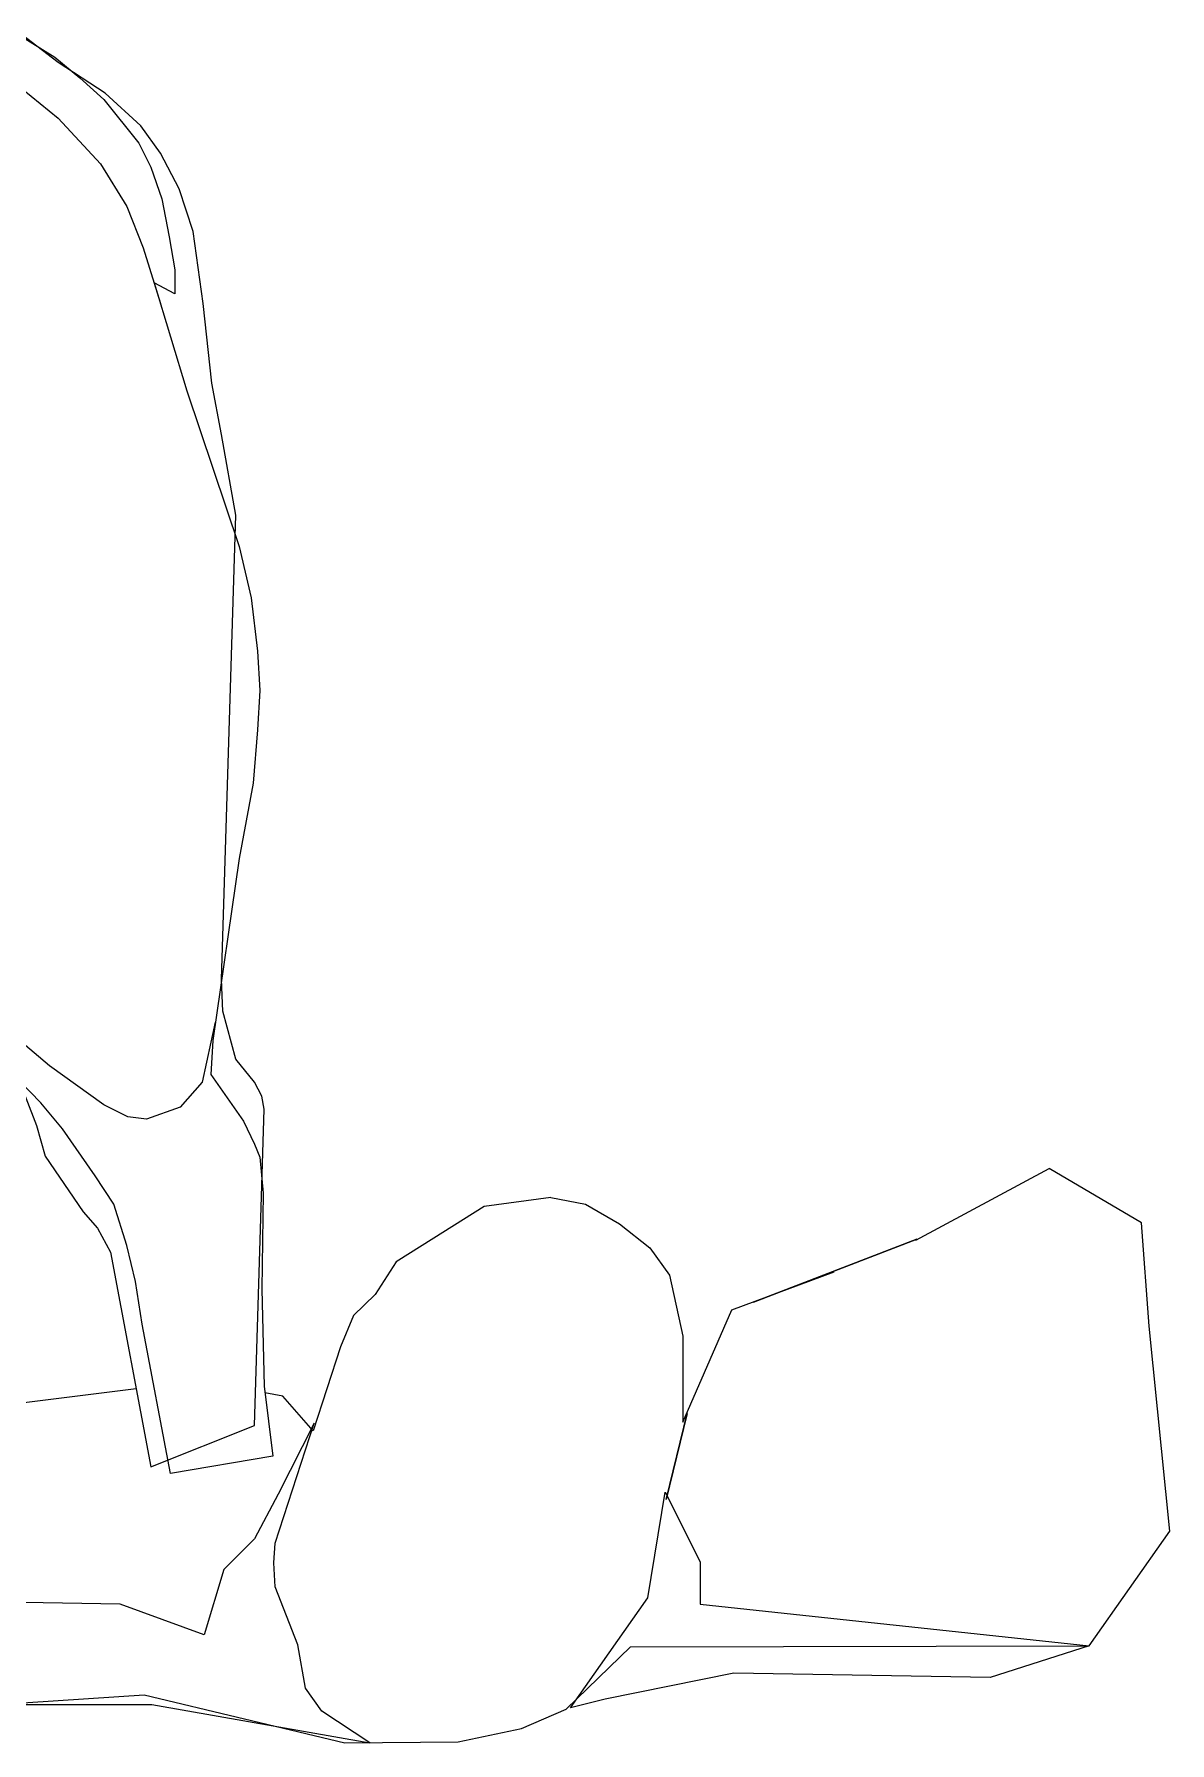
# Model space of a CAD drawing. Header units: millimetres. Extents: x 351279 to 387190, y -1289537 to -1277077.
# Drawn here: x 384066.9 to 384129.4, y -1285911.3 to -1285817.3 of the extents above; entities that cross this region are included whole.
import ezdxf

# ---------------------------------------------------------------- set-up
doc = ezdxf.new("R2010")
doc.units = ezdxf.units.MM
doc.header["$LTSCALE"] = 20

# ---------------------------------------------------------------- blocks, each defined once
blk = doc.blocks.new('装饰物5')
at = {"color": 8}
for p, q in [((797.08, 643.59), (810.68, 635.19)), ((811.88, 633.19), (798.28, 643.59)), ((810.68, 635.19), (819.88, 627.59)), ((829.08, 621.99), (811.88, 633.19)), ((819.88, 627.59), (828.68, 619.59)), ((798.68, 623.59), (811.88, 612.79)), ((842.28, 609.99), (829.08, 621.99)), ((828.68, 619.59), (841.48, 603.59)), ((811.88, 612.79), (827.48, 595.99)), ((849.48, 599.99), (842.28, 609.99)), ((841.48, 603.59), (845.88, 594.79)), ((827.48, 595.99), (837.08, 580.39)), ((856.28, 586.79), (849.48, 599.99)), ((845.88, 594.79), (849.88, 583.19)), ((849.88, 583.19), (852.68, 569.19)), ((861.48, 571.19), (856.28, 586.79)), ((837.08, 580.39), (843.08, 565.19)), ((865.08, 544.79), (861.48, 571.19)), ((843.08, 565.19), (849.48, 544.79)), ((852.68, 569.19), (854.68, 557.19)), ((847.08, 552.39), (859.08, 512.79)), ((854.68, 548.39), (847.08, 552.39)), ((854.68, 557.19), (854.68, 548.39)), ((868.28, 515.59), (865.08, 544.79)), ((871.88, 496.79), (868.28, 515.59)), ((859.08, 512.79), (878.28, 455.59)), ((877.08, 467.19), (871.88, 496.79)), ((871.88, 296.79), (877.08, 467.19)), ((878.28, 455.59), (882.68, 436.79)), ((882.68, 436.79), (885.08, 417.19)), ((885.08, 417.19), (885.88, 402.79)), ((885.88, 402.79), (885.08, 388.39)), ((885.08, 388.39), (883.48, 368.79)), ((883.48, 368.79), (878.28, 341.19)), ((878.28, 341.19), (868.68, 274.39)), ((872.28, 285.19), (871.88, 296.79)), ((877.08, 267.59), (872.28, 285.19)), ((808.68, 265.19), (795.88, 275.99)), ((869.48, 281.19), (864.68, 259.19)), ((868.68, 274.39), (867.88, 261.99)), ((805.48, 251.59), (789.08, 268.39)), ((795.48, 265.19), (803.88, 243.19)), ((828.68, 250.79), (808.68, 265.19)), ((883.88, 259.19), (877.08, 267.59)), ((864.68, 259.19), (856.68, 249.99)), ((867.88, 261.99), (879.88, 244.79)), ((886.68, 253.99), (883.88, 259.19)), ((813.48, 241.99), (805.48, 251.59)), ((837.48, 246.39), (828.68, 250.79)), ((887.48, 249.19), (886.68, 253.99)), ((844.28, 245.59), (837.48, 246.39)), ((856.68, 249.99), (844.28, 245.59)), ((879.88, 244.79), (883.88, 236.39)), ((883.88, 133.19), (887.48, 249.19)), ((803.88, 243.19), (807.08, 231.99)), ((825.48, 224.79), (813.48, 241.99)), ((807.08, 231.99), (821.08, 211.59)), ((883.88, 236.39), (885.88, 231.59)), ((885.88, 231.59), (887.08, 218.39)), ((1126.68, 201.19), (1175.6, 227.5)), ((1209.48, 207.59), (1175.6, 227.5)), ((832.28, 214.39), (825.48, 224.79)), ((837.08, 199.19), (832.28, 214.39)), ((887.08, 218.39), (886.68, 183.19)), ((968.28, 213.59), (945.48, 199.19)), ((992.68, 216.79), (968.28, 213.59)), ((992.68, 216.79), (1005.48, 214.39)), ((1005.48, 214.39), (1017.88, 207.19)), ((821.08, 211.59), (826.28, 205.59)), ((1017.88, 207.19), (1029.08, 198.39)), ((1212.28, 169.59), (1209.48, 207.59)), ((826.28, 205.59), (831.08, 196.79)), ((1127.08, 201.59), (1067.08, 178.39)), ((1067.08, 178.39), (1127.08, 201.59)), ((831.08, 196.79), (845.88, 117.99)), ((840.28, 185.99), (837.08, 199.19)), ((945.48, 199.19), (935.88, 193.19)), ((1029.08, 198.39), (1036.28, 188.39)), ((935.88, 193.19), (928.28, 181.19)), ((1036.28, 188.39), (1041.08, 165.99)), ((1059.08, 175.59), (1096.68, 189.59)), ((842.68, 170.39), (840.28, 185.99)), ((886.68, 183.19), (887.48, 147.59)), ((928.28, 181.19), (920.28, 173.59)), ((1041.08, 134.39), (1059.08, 175.59)), ((853.08, 115.59), (842.68, 170.39)), ((920.28, 173.59), (915.48, 161.99)), ((1219.88, 94.39), (1212.28, 169.59)), ((1041.08, 165.99), (1041.08, 146.79)), ((915.48, 161.99), (905.48, 131.19)), ((840.5, 146.6), (793.48, 140.79)), ((887.48, 147.59), (890.68, 121.99)), ((894.28, 143.99), (887.77, 145.22)), ((1041.08, 146.79), (1041.08, 134.39)), ((905.48, 131.19), (894.28, 143.99)), ((845.88, 117.99), (883.88, 133.19)), ((891.48, 89.99), (905.88, 133.99)), ((905.88, 133.99), (892.68, 107.99)), ((1042.68, 137.59), (1035.08, 105.99)), ((1035.08, 105.99), (1042.68, 137.59)), ((890.68, 121.99), (853.08, 115.59)), ((892.68, 107.99), (883.88, 91.59)), ((1028.28, 69.99), (1034.68, 108.79)), ((1034.68, 108.79), (1047.48, 83.19)), ((1190.28, 52.39), (1219.88, 94.39)), ((883.88, 91.59), (872.68, 80.39)), ((891.08, 82.79), (891.48, 89.99)), ((891.48, 73.99), (891.08, 82.79)), ((1047.48, 83.19), (1047.48, 67.59)), ((872.68, 80.39), (865.48, 56.39)), ((899.88, 52.79), (891.48, 73.99)), ((999.88, 29.59), (1028.28, 69.99)), ((834.68, 67.59), (792.28, 68.39)), ((865.48, 56.39), (834.68, 67.59)), ((1047.48, 67.59), (1190.28, 52.39)), ((902.68, 36.79), (899.88, 52.79)), ((998.28, 29.19), (1021.88, 51.99)), ((1021.88, 51.99), (1190.28, 52.39)), ((1190.28, 52.39), (1153.88, 40.79)), ((1059.88, 42.39), (1012.68, 32.79)), ((1153.88, 40.79), (1059.88, 42.39)), ((788.28, 30.79), (843.48, 34.39)), ((843.48, 34.39), (917.08, 16.79)), ((908.68, 28.39), (902.68, 36.79)), ((1012.68, 32.79), (999.88, 29.59)), ((790.28, 30.79), (846.28, 30.79)), ((846.28, 30.79), (926.28, 16.79)), ((926.28, 16.79), (908.68, 28.39)), ((981.88, 21.99), (998.28, 29.19)), ((958.68, 17.19), (981.88, 21.99)), ((917.08, 16.79), (958.68, 17.19))]:
    blk.add_line(p, q, dxfattribs=at)

msp = doc.modelspace()

# ---------------------------------------------------------------- block references
at = {"xscale": 0.1500000000232831, "yscale": 0.1500000000232831, "zscale": 0.1500000000232831}
msp.add_blockref('装饰物5', (383946.413, -1285913.828, 13491.539), dxfattribs=at)

doc.saveas('drawing.dxf')
